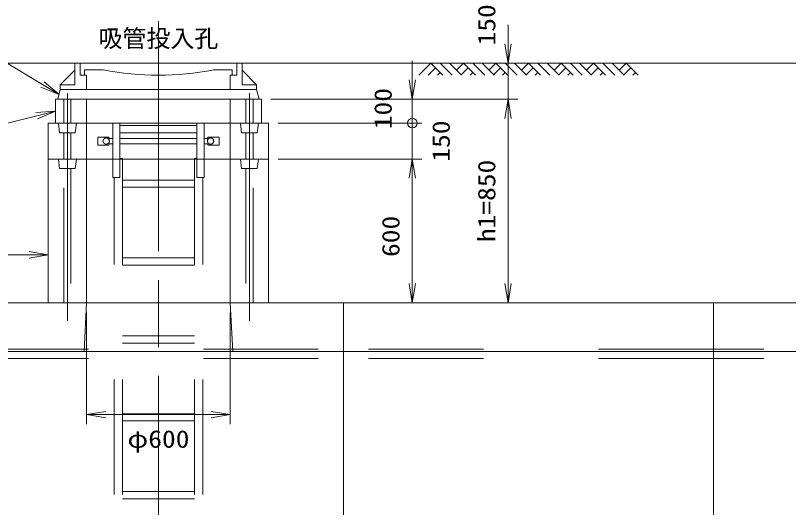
# Model space of a CAD drawing. Units: millimetres at full size. Extents: x 0 to 33600, y -27760 to -4000.
# Drawn here: x 21976 to 25203, y -10605 to -8551 of the extents above; entities that cross this region are included whole.
import ezdxf
from ezdxf.enums import TextEntityAlignment as Align

# ---------------------------------------------------------------- set-up
doc = ezdxf.new("R2010")
doc.units = ezdxf.units.MM
doc.header["$LTSCALE"] = 80.0044
doc.linetypes.add('CHAIN', pattern=[18.5, 12, -1.5, 3.5, -1.5])
doc.linetypes.add('DASHED_SPACED', pattern=[12, 6, -6])
for name, color, linetype, lineweight in [('0_2', 4, 'Continuous', 13), ('FRP', 4, 'DASHED_SPACED', 13), ('寸法', 6, 'Continuous', 13), ('文字', 2, 'Continuous', 13), ('ﾊｯﾁﾝｸﾞ', 4, 'Continuous', 9)]:
    doc.layers.add(name, color=color, linetype=linetype, lineweight=lineweight)
doc.styles.add('ＭＳ ゴシック', font='')
doc.styles.get('ＭＳ ゴシック').set_extended_font_data('MS Gothic')

# ---------------------------------------------------------------- blocks, each defined once
blk = doc.blocks.new('open_arrow')
at = {"color": 0, "linetype": 'Continuous', "lineweight": -2}
blk.add_lwpolyline([(7.5, 1.25), (0, 0), (7.5, -1.25)], dxfattribs=at)
blk = doc.blocks.new('dimension_origin')
at = {"color": 0, "linetype": 'Continuous', "lineweight": -2}
blk.add_circle((0, 0), 1.25, dxfattribs=at)

msp = doc.modelspace()

# ---------------------------------------------------------------- linework, layer by layer
at = {"layer": '0_2', "color": 2, "linetype": 'CHAIN'}
for p, q in [((22572.5, -8575), (22572.5, -13174.49)), ((22192.5, -8875), (22192.5, -9825)), ((22952.5, -8875), (22952.5, -9825))]:
    msp.add_line(p, q, dxfattribs=at)
at = {"layer": '0_2'}
for p, q in [((31135, -8750), (19545, -8750)), ((22223.5, -8750), (22921.5, -8750)), ((22223.5, -8840), (22223.5, -8750)), ((22245.5, -8800), (22245.5, -8750)), ((22264, -8778), (22342.5, -8778)), ((22264, -8800), (22264, -8778)), ((22802.5, -8778), (22881, -8778)), ((22881, -8800), (22881, -8778)), ((22899.5, -8800), (22899.5, -8750)), ((22921.5, -8840), (22921.5, -8750)), ((22162.5, -8840), (22223.5, -8779)), ((22245.5, -8800), (22272.5, -8800)), ((22272.5, -8860), (22272.5, -8800)), ((22872.5, -8800), (22899.5, -8800)), ((22872.5, -8860), (22872.5, -8800)), ((22921.5, -8779), (22982.5, -8840)), ((22162.5, -8860), (22162.5, -8840)), ((22162.5, -8840), (22223.5, -8840)), ((22982.5, -8840), (22921.5, -8840)), ((22982.5, -8860), (22982.5, -8840)), ((22162.5, -8860), (22982.5, -8860)), ((22162.5, -8900), (22982.5, -8900))]:
    msp.add_line(p, q, dxfattribs=at)
at = {"layer": '0_2', "linetype": 'DASHED_SPACED'}
for p, q in [((21800, -9943), (23345, -9943)), ((24890, -9943), (23345, -9943)), ((27980, -9943), (24890, -9943)), ((21800, -9983), (23345, -9983)), ((24890, -9983), (23345, -9983)), ((27980, -9983), (24890, -9983))]:
    msp.add_line(p, q, dxfattribs=at)
at = {"layer": '0_2', "color": 3}
for p, q in [((21800, -9953), (23345, -9953)), ((24890, -9953), (23345, -9953)), ((27980, -9953), (24890, -9953))]:
    msp.add_line(p, q, dxfattribs=at)
at = {"layer": '0_2'}
msp.add_lwpolyline([(22162.5, -8860), (22982.5, -8860), (22992.5, -8900), (22152.5, -8900)], close=True, dxfattribs=at)
at = {"layer": '0_2', "color": 3}
for points in [[(22142.5, -9000), (23002.5, -9000), (23002.5, -8900), (22142.5, -8900)], [(22272.5, -9150), (22872.5, -9150), (22872.5, -8900), (22272.5, -8900)], [(22272.5, -9000), (22872.5, -9000), (22872.5, -8900), (22272.5, -8900)], [(22112.5, -9150), (23032.5, -9150), (23032.5, -9000), (22112.5, -9000)], [(22112.5, -9750), (23032.5, -9750), (23032.5, -9150), (22112.5, -9150)], [(22272.5, -9750), (22872.5, -9750), (22872.5, -9150), (22272.5, -9150)], [(21800, -12206), (23345, -12206), (23345, -9750), (21800, -9750)], [(22262.5, -9953), (22882.5, -9953), (22872.5, -9750), (22272.5, -9750)], [(24890, -12206), (23345, -12206), (23345, -9750), (24890, -9750)], [(27980, -12206), (24890, -12206), (24890, -9750), (27980, -9750)], [(26435, -12206), (24890, -12206), (24890, -9750), (26435, -9750)]]:
    msp.add_lwpolyline(points, close=True, dxfattribs=at)
at = {"layer": '0_2', "linetype": 'DASHED_SPACED'}
for points in [[(22207.5, -9000), (22177.5, -9000), (22177.5, -8900), (22207.5, -8900)], [(22937.5, -9000), (22967.5, -9000), (22967.5, -8900), (22937.5, -8900)], [(22225, -9040), (22160, -9040), (22155, -9000), (22230, -9000)], [(22920, -9040), (22985, -9040), (22990, -9000), (22915, -9000)], [(22207.5, -9150), (22177.5, -9150), (22177.5, -9040), (22207.5, -9040)], [(22937.5, -9150), (22967.5, -9150), (22967.5, -9040), (22937.5, -9040)], [(22225, -9190), (22160, -9190), (22155, -9150), (22230, -9150)], [(22920, -9190), (22985, -9190), (22990, -9150), (22915, -9150)], [(22207.5, -9750), (22177.5, -9750), (22177.5, -9190), (22207.5, -9190)], [(22937.5, -9750), (22967.5, -9750), (22967.5, -9190), (22937.5, -9190)]]:
    msp.add_lwpolyline(points, close=True, dxfattribs=at)
at = {"layer": '0_2', "color": 3}
msp.add_lwpolyline([(22272.5, -8900), (22872.5, -8900), (22272.5, -8900)], dxfattribs=at)
at = {"layer": '0_2'}
msp.add_arc((22572.5, -7586.73), 1213.27, 259.07231, 280.92769, dxfattribs=at)
at = {"layer": 'FRP'}
for p, q in [((22381.86, -9227.45), (22381.86, -9000)), ((22381.86, -9000), (22411.86, -9000)), ((22411.86, -9227.45), (22411.86, -9000)), ((22733.14, -9227.45), (22733.14, -9000)), ((22733.14, -9000), (22763.14, -9000)), ((22763.14, -9227.45), (22763.14, -9000)), ((22411.86, -9010), (22733.14, -9010)), ((22319.5, -9058.5), (22364.3, -9058.5)), ((22319.5, -9091.5), (22319.5, -9058.5)), ((22364.3, -9058.5), (22368.5, -9064)), ((22368.5, -9064), (22381.86, -9064)), ((22411.86, -9040), (22733.14, -9040)), ((22411.86, -9064), (22733.14, -9064)), ((22763.14, -9064), (22776.5, -9064)), ((22776.5, -9064), (22780.7, -9058.5)), ((22780.7, -9058.5), (22825.5, -9058.5)), ((22825.5, -9091.5), (22825.5, -9058.5)), ((22825.5, -9091.5), (22825.5, -9058.5)), ((22319.5, -9091.5), (22363.79, -9091.5)), ((22363.79, -9091.5), (22368.5, -9086)), ((22368.5, -9086), (22381.86, -9086)), ((22411.86, -9086), (22733.14, -9086)), ((22763.14, -9086), (22776.5, -9086)), ((22776.5, -9086), (22781.2, -9091.5)), ((22781.2, -9091.5), (22825.5, -9091.5)), ((22411.86, -9147.45), (22422.5, -9147.45)), ((22422.5, -12471), (22422.5, -9147.45)), ((22722.5, -12471), (22722.5, -9147.45)), ((22722.5, -9147.45), (22733.14, -9147.45)), ((22381.86, -9227.45), (22411.86, -9227.45)), ((22387.5, -12471), (22387.5, -9227.45)), ((22733.14, -9227.45), (22763.14, -9227.45)), ((22757.5, -12471), (22757.5, -9227.45)), ((22422.5, -9238), (22722.5, -9238)), ((22422.5, -9268), (22722.5, -9268)), ((22422.5, -9563), (22722.5, -9563)), ((22422.5, -9593), (22722.5, -9593)), ((22422.5, -9888), (22722.5, -9888)), ((22422.5, -9918), (22722.5, -9918)), ((22422.5, -10213), (22722.5, -10213)), ((22422.5, -10243), (22722.5, -10243)), ((22422.5, -10538), (22722.5, -10538)), ((22422.5, -10568), (22722.5, -10568))]:
    msp.add_line(p, q, dxfattribs=at)
for centre in [(22354.68, -9075), (22790.32, -9075)]:
    msp.add_circle(centre, 13, dxfattribs=at)
at = {"layer": '寸法'}
for p, q in [((24032.5, -9060), (24032.5, -8590)), ((23632.5, -9080), (23632.5, -8740)), ((23072.5, -8750), (24072.5, -8750)), ((23042.5, -8900), (23672.5, -8900)), ((23072.5, -8900), (24072.5, -8900)), ((23072.5, -8900), (24072.5, -8900)), ((24032.5, -9750), (24032.5, -8900)), ((23632.5, -8920), (23632.5, -9310)), ((23072.5, -9000), (23672.5, -9000)), ((23072.5, -9000), (23672.5, -9000)), ((23072.5, -9150), (23672.5, -9150)), ((23072.5, -9150), (23672.5, -9150)), ((23632.5, -9150), (23632.5, -9750)), ((23072.5, -9750), (24072.5, -9750)), ((23072.5, -9750), (23672.5, -9750)), ((22272.5, -9790), (22272.5, -10256.53)), ((22872.5, -9790), (22872.5, -10256.53)), ((22272.5, -10216.53), (22872.5, -10216.53))]:
    msp.add_line(p, q, dxfattribs=at)
for points in [[(22157.5, -8880), (22088.9, -8838.84), (21657.5, -8580), (20844.17, -8580)], [(22142.5, -8950), (22064.89, -8969.4), (21342.5, -9150), (20622.5, -9150)], [(22112.5, -9550), (22032.5, -9550), (21343.17, -9550), (20623.17, -9550)]]:
    msp.add_lwpolyline(points, dxfattribs=at)
at = {"layer": 'ﾊｯﾁﾝｸﾞ'}
for p, q in [((23659.85, -8800), (23709.85, -8750)), ((23698.74, -8800), (23729.3, -8769.44)), ((23709.85, -8750), (23759.85, -8800)), ((23748.74, -8750), (23798.74, -8800)), ((23787.63, -8750), (23837.63, -8800)), ((23816.68, -8779.05), (23845.74, -8750)), ((23836.13, -8798.5), (23865.18, -8769.44)), ((23845.74, -8750), (23895.74, -8800)), ((23884.63, -8750), (23934.63, -8800)), ((23923.52, -8750), (23973.52, -8800)), ((23952.57, -8779.05), (23981.62, -8750)), ((23972.01, -8798.5), (24001.06, -8769.44)), ((23981.62, -8750), (24031.62, -8800)), ((24020.51, -8750), (24070.51, -8800)), ((24059.4, -8750), (24109.4, -8800)), ((24088.45, -8779.05), (24117.5, -8750)), ((24107.89, -8798.5), (24136.94, -8769.44)), ((24117.5, -8750), (24167.5, -8800)), ((24156.39, -8750), (24206.39, -8800)), ((24195.28, -8750), (24245.28, -8800)), ((24224.33, -8779.05), (24253.38, -8750)), ((24243.78, -8798.5), (24272.83, -8769.44)), ((24253.38, -8750), (24303.38, -8800)), ((24292.27, -8750), (24342.27, -8800)), ((24331.16, -8750), (24381.16, -8800)), ((24360.21, -8779.05), (24389.26, -8750)), ((24379.66, -8798.5), (24408.71, -8769.44)), ((24389.26, -8750), (24439.26, -8800)), ((24428.15, -8750), (24478.15, -8800)), ((24467.04, -8750), (24517.04, -8800)), ((24496.09, -8779.05), (24525.15, -8750)), ((24515.54, -8798.5), (24544.59, -8769.44)), ((24525.15, -8750), (24575.15, -8800)), ((23737.63, -8800), (23748.74, -8788.89)), ((23873.52, -8800), (23884.63, -8788.89)), ((24009.4, -8800), (24020.51, -8788.89)), ((24145.28, -8800), (24156.39, -8788.89)), ((24281.16, -8800), (24292.27, -8788.89)), ((24417.04, -8800), (24428.15, -8788.89)), ((24552.93, -8800), (24564.04, -8788.89))]:
    msp.add_line(p, q, dxfattribs=at)

# ---------------------------------------------------------------- block references
at = {"layer": '寸法'}
for name, p, xscale, yscale, rotation in [('open_arrow', (24032.5, -8750), 10.7, 10.7, 90), ('open_arrow', (22157.5, -8880), 10.7, 10.7, 149), ('open_arrow', (23632.5, -8900), 10.7, 10.7, 90), ('open_arrow', (24032.5, -8900), 10.7, 10.7, 270), ('open_arrow', (24032.5, -8900), 10.7, 10.7, 270), ('open_arrow', (22142.5, -8950), 10.7, 10.7, 194), ('dimension_origin', (23632.5, -9000), 16, 16, 90), ('dimension_origin', (23632.5, -9000), 16, 16, 270), ('open_arrow', (23632.5, -9150), 10.7, 10.7, 270), ('open_arrow', (23632.5, -9150), 10.7, 10.7, 270), ('open_arrow', (22112.5, -9550), 10.7, 10.7, 180), ('open_arrow', (23632.5, -9750), 10.7, 10.7, 90), ('open_arrow', (24032.5, -9750), 10.7, 10.7, 90), ('open_arrow', (22872.5, -10216.53), 10.7, 10.7, 180)]:
    msp.add_blockref(name, p, dxfattribs=dict(at, xscale=xscale, yscale=yscale, rotation=rotation))
at = {"layer": '寸法', "xscale": 10.7, "yscale": 10.7}
msp.add_blockref('open_arrow', (22272.5, -10216.53), dxfattribs=at)

# ---------------------------------------------------------------- texts
at = {"layer": '寸法', "style": 'ＭＳ ゴシック', "width": 1.15}
for s, p in [('150', (23942.5, -8590)), ('100', (23510.09, -8939.58)), ('150', (23752.44, -9075)), ('h1=850', (23942.5, -9325)), ('600', (23542.5, -9472.89))]:
    msp.add_text(s, height=73.31, rotation=90, dxfattribs=at).set_placement(p, align=Align.MIDDLE_CENTER)
msp.add_text('φ600', height=73.31, dxfattribs=at).set_placement((22572.5, -10318.71), align=Align.MIDDLE_CENTER)
at = {"layer": '文字', "style": 'ＭＳ ゴシック'}
msp.add_text('吸管投入孔', height=73.31, dxfattribs=at).set_placement((22572.5, -8610), align=Align.TOP_CENTER)

doc.saveas('drawing.dxf')
